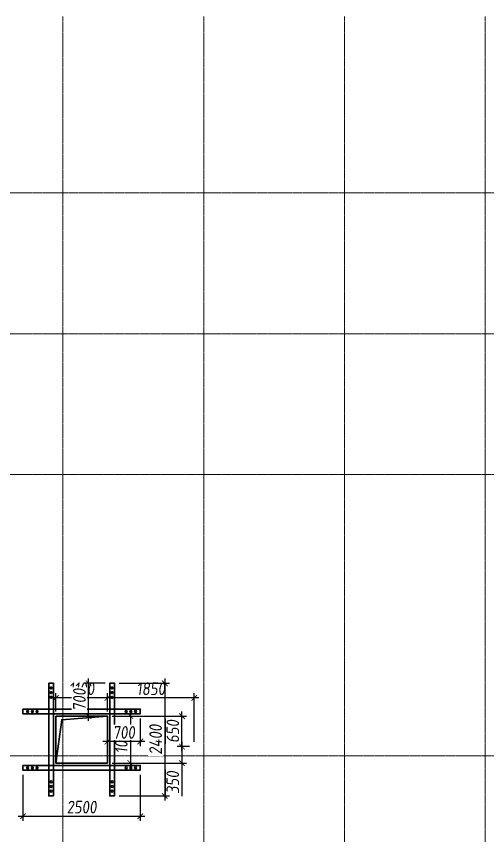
# Model space of a CAD drawing. Header units: millimetres. Extents: x -233751 to 529254, y -907864 to 285890.
# Drawn here: x -210224 to -200183, y -83096 to -65637 of the extents above; entities that cross this region are included whole.
import ezdxf

# ---------------------------------------------------------------- set-up
doc = ezdxf.new("R2010")
doc.units = ezdxf.units.MM
doc.linetypes.add('осевая', pattern=[2, 1.25, -0.25, 0.25, -0.25])
doc.layers.get('0').update_dxf_attribs({"lineweight": 30})
doc.layers.get('Defpoints').update_dxf_attribs({"lineweight": 0})
for name, color, linetype, lineweight in [('КР_Металл', 3, 'Continuous', 30), ('КР_Новые отверстия', 5, 'Continuous', 30), ('КР_Оси', 7, 'Continuous', 5), ('КР_Размеры отверстия', 7, 'Continuous', 5), ('КР_Размеры усиление', 1, 'Continuous', 5)]:
    doc.layers.add(name, color=color, linetype=linetype, lineweight=lineweight)
doc.styles.add('ISOCPEUR', font='isocpeur.ttf', dxfattribs={"width": 0.85, "oblique": 7})
doc.dimstyles.new('R_100', dxfattribs={"dimtxt": 270, "dimasz": 120, "dimexe": 100, "dimexo": 100, "dimgap": 60, "dimtad": 1, "dimdec": 0, "dimrnd": 5, "dimzin": 0, "dimdsep": 46, "dimtxsty": 'ISOCPEUR', "dimblk": 'ARCHTICK', "dimcen": 0, "dimdle": 100, "dimclrd": 256, "dimclre": 256, "dimclrt": 256, "dimadec": 0, "dimazin": 0, "dimtfac": 2, "dimtdec": 0, "dimtmove": 0, "dimatfit": 3, "dimfxl": 1, "dimtvp": 3, "dimtfill": 1, "dimtolj": 1, "dimtzin": 0, "dimarcsym": 0})

# ---------------------------------------------------------------- blocks, each defined once
blk = doc.blocks.new('*U2188')
at = {"color": 0, "linetype": 'ByBlock', "lineweight": -2, "ltscale": 10}
blk.add_line((0, 0), (-71487, 0), dxfattribs=at)
blk = doc.blocks.new('*U2189')
at = {"color": 0, "linetype": 'ByBlock', "lineweight": -2, "ltscale": 10}
blk.add_line((0, 0), (-71487, 0), dxfattribs=at)
blk = doc.blocks.new('*U2190')
at = {"color": 0, "linetype": 'ByBlock', "lineweight": -2, "ltscale": 10}
blk.add_line((0, 0), (-71487, 0), dxfattribs=at)
blk = doc.blocks.new('*U2191')
at = {"color": 0, "linetype": 'ByBlock', "lineweight": -2, "ltscale": 10}
blk.add_line((0, 0), (-71487, 0), dxfattribs=at)
blk = doc.blocks.new('*U2195')
at = {"color": 0, "linetype": 'ByBlock', "lineweight": -2, "ltscale": 10}
blk.add_line((0, 0), (0, -53278), dxfattribs=at)
blk = doc.blocks.new('*U2196')
at = {"color": 0, "linetype": 'ByBlock', "lineweight": -2, "ltscale": 10}
blk.add_line((0, 0), (0, -53278), dxfattribs=at)
blk = doc.blocks.new('*U2197')
at = {"color": 0, "linetype": 'ByBlock', "lineweight": -2, "ltscale": 10}
blk.add_line((0, 0), (0, -53278), dxfattribs=at)
blk = doc.blocks.new('*U2198')
at = {"color": 0, "linetype": 'ByBlock', "lineweight": -2, "ltscale": 10}
blk.add_line((0, 0), (0, -53278), dxfattribs=at)
blk = doc.blocks.new('_ArchTick')
at = {"color": 0, "linetype": 'ByBlock', "const_width": 0.15}
blk.add_lwpolyline([(-0.5, -0.5), (0.5, 0.5)], dxfattribs=at)
blk = doc.blocks.new('*D1207')
at = {"layer": 'Defpoints', "color": 0, "transparency": 16777216}
for p in [(-208284, -80550), (-208284, -81550), (-207794, -81550)]:
    blk.add_point(p, dxfattribs=at)
at = {"layer": 'КР_Размеры отверстия', "lineweight": -2, "transparency": 16777216}
for p, q in [((-207794, -80450), (-207794, -81650)), ((-208184, -80550), (-207694, -80550)), ((-208184, -81550), (-207694, -81550))]:
    blk.add_line(p, q, dxfattribs=at)
at = {"layer": 'КР_Размеры отверстия', "lineweight": -2, "transparency": 16777216, "xscale": 120, "yscale": 120, "zscale": 120}
for p, rotation in [((-207794, -80550), 90), ((-207794, -81550), 270)]:
    blk.add_blockref('_ArchTick', p, dxfattribs=dict(at, rotation=rotation))
at = {"layer": 'КР_Размеры отверстия', "transparency": 16777216, "insert": (-207989, -81050), "char_height": 270, "attachment_point": 5, "rotation": 90, "style": 'ISOCPEUR', "bg_fill": 3, "box_fill_scale": 1.1, "bg_fill_color": 256, "bg_fill_true_color": 13158600, "bg_fill_transparency": 0}
blk.add_mtext('\\A1;1000', dxfattribs=at)
blk = doc.blocks.new('*D1208')
at = {"layer": 'Defpoints', "color": 0, "transparency": 16777216}
for p in [(-208284, -80550), (-206434, -81199)]:
    blk.add_point(p, dxfattribs=at)
at = {"layer": 'КР_Размеры отверстия', "lineweight": -2, "transparency": 16777216}
for p, q in [((-206696, -81299), (-206696, -80450)), ((-208184, -80550), (-206596, -80550)), ((-206534, -81199), (-206796, -81199))]:
    blk.add_line(p, q, dxfattribs=at)
at = {"layer": 'КР_Размеры отверстия', "lineweight": -2, "transparency": 16777216, "xscale": 120, "yscale": 120, "zscale": 120}
for p, rotation in [((-206696, -80550), 90), ((-206696, -81199), 270)]:
    blk.add_blockref('_ArchTick', p, dxfattribs=dict(at, rotation=rotation))
at = {"layer": 'КР_Размеры отверстия', "transparency": 16777216, "insert": (-206891, -80875), "char_height": 270, "attachment_point": 5, "rotation": 90, "style": 'ISOCPEUR', "bg_fill": 3, "box_fill_scale": 1.1, "bg_fill_color": 256, "bg_fill_true_color": 13158600, "bg_fill_transparency": 0}
blk.add_mtext('\\A1;650', dxfattribs=at)
at = {"layer": 'Defpoints', "color": 0, "transparency": 16777216}
blk.add_point((-206696, -80550), dxfattribs=at)
blk = doc.blocks.new('*D1194')
at = {"layer": 'Defpoints', "color": 0, "transparency": 16777216}
for p in [(-206434, -81199), (-208284, -81550), (-206696, -81550)]:
    blk.add_point(p, dxfattribs=at)
at = {"layer": 'КР_Размеры отверстия', "lineweight": -2, "transparency": 16777216}
for p, q in [((-206696, -81099), (-206696, -81550)), ((-206534, -81199), (-206796, -81199)), ((-208184, -81550), (-206596, -81550)), ((-206696, -81550), (-206696, -82259))]:
    blk.add_line(p, q, dxfattribs=at)
at = {"layer": 'КР_Размеры отверстия', "lineweight": -2, "transparency": 16777216, "xscale": 120, "yscale": 120, "zscale": 120}
for p, rotation in [((-206696, -81199), 90), ((-206696, -81550), 270)]:
    blk.add_blockref('_ArchTick', p, dxfattribs=dict(at, rotation=rotation))
at = {"layer": 'КР_Размеры отверстия', "transparency": 16777216, "insert": (-206891, -81964), "char_height": 270, "attachment_point": 5, "rotation": 90, "style": 'ISOCPEUR', "bg_fill": 3, "box_fill_scale": 1.1, "bg_fill_color": 256, "bg_fill_true_color": 13158600, "bg_fill_transparency": 0}
blk.add_mtext('\\A1;350', dxfattribs=at)
blk = doc.blocks.new('*D1218')
at = {"layer": 'Defpoints', "color": 0, "transparency": 16777216}
for p in [(-208284, -80162), (-208284, -80549), (-206434, -81199)]:
    blk.add_point(p, dxfattribs=at)
at = {"layer": 'КР_Размеры отверстия', "lineweight": -2, "transparency": 16777216}
for p, q in [((-208284, -80449), (-208284, -80062)), ((-206434, -81099), (-206434, -80062)), ((-206334, -80162), (-208384, -80162))]:
    blk.add_line(p, q, dxfattribs=at)
at = {"layer": 'КР_Размеры отверстия', "lineweight": -2, "transparency": 16777216, "xscale": 120, "yscale": 120, "zscale": 120, "rotation": 180}
blk.add_blockref('_ArchTick', (-208284, -80162), dxfattribs=at)
at = {"layer": 'КР_Размеры отверстия', "lineweight": -2, "transparency": 16777216, "xscale": 120, "yscale": 120, "zscale": 120}
blk.add_blockref('_ArchTick', (-206434, -80162), dxfattribs=at)
at = {"layer": 'КР_Размеры отверстия', "transparency": 16777216, "insert": (-207359, -79967), "char_height": 270, "attachment_point": 5, "style": 'ISOCPEUR', "bg_fill": 3, "box_fill_scale": 1.1, "bg_fill_color": 256, "bg_fill_true_color": 13158600, "bg_fill_transparency": 0}
blk.add_mtext('\\A1;1850', dxfattribs=at)
blk = doc.blocks.new('*D1219')
at = {"layer": 'Defpoints', "color": 0, "transparency": 16777216}
for p in [(-209384, -80162), (-209384, -80550), (-208284, -80549)]:
    blk.add_point(p, dxfattribs=at)
at = {"layer": 'КР_Размеры отверстия', "lineweight": -2, "transparency": 16777216}
for p, q in [((-209384, -80450), (-209384, -80062)), ((-208284, -80449), (-208284, -80062)), ((-208184, -80162), (-209484, -80162))]:
    blk.add_line(p, q, dxfattribs=at)
at = {"layer": 'КР_Размеры отверстия', "lineweight": -2, "transparency": 16777216, "xscale": 120, "yscale": 120, "zscale": 120, "rotation": 180}
blk.add_blockref('_ArchTick', (-209384, -80162), dxfattribs=at)
at = {"layer": 'КР_Размеры отверстия', "lineweight": -2, "transparency": 16777216, "xscale": 120, "yscale": 120, "zscale": 120}
blk.add_blockref('_ArchTick', (-208284, -80162), dxfattribs=at)
at = {"layer": 'КР_Размеры отверстия', "transparency": 16777216, "insert": (-208834, -79967), "char_height": 270, "attachment_point": 5, "style": 'ISOCPEUR', "bg_fill": 3, "box_fill_scale": 1.1, "bg_fill_color": 256, "bg_fill_true_color": 13158600, "bg_fill_transparency": 0}
blk.add_mtext('\\A1;1100', dxfattribs=at)
blk = doc.blocks.new('*D1382')
at = {"layer": 'Defpoints', "color": 0, "transparency": 16777216}
for p in [(-210084, -81700), (-207584, -81700), (-207584, -82684)]:
    blk.add_point(p, dxfattribs=at)
at = {"layer": 'КР_Размеры усиление', "lineweight": -2, "transparency": 16777216}
for p, q in [((-210084, -81800), (-210084, -82784)), ((-207584, -81800), (-207584, -82784)), ((-210184, -82684), (-207484, -82684))]:
    blk.add_line(p, q, dxfattribs=at)
at = {"layer": 'КР_Размеры усиление', "lineweight": -2, "transparency": 16777216, "xscale": 120, "yscale": 120, "zscale": 120, "rotation": 180}
blk.add_blockref('_ArchTick', (-210084, -82684), dxfattribs=at)
at = {"layer": 'КР_Размеры усиление', "lineweight": -2, "transparency": 16777216, "xscale": 120, "yscale": 120, "zscale": 120}
blk.add_blockref('_ArchTick', (-207584, -82684), dxfattribs=at)
at = {"layer": 'КР_Размеры усиление', "transparency": 16777216, "insert": (-208834, -82489), "char_height": 270, "attachment_point": 5, "style": 'ISOCPEUR', "bg_fill": 3, "box_fill_scale": 1.1, "bg_fill_color": 256, "bg_fill_true_color": 13158600, "bg_fill_transparency": 0}
blk.add_mtext('\\A1;2500', dxfattribs=at)
blk = doc.blocks.new('*D1377')
at = {"layer": 'Defpoints', "color": 0, "transparency": 16777216}
blk.add_point((-207584, -80500), dxfattribs=at)
at = {"layer": 'КР_Размеры усиление', "lineweight": -2, "transparency": 16777216}
for p, q in [((-207584, -80600), (-207584, -81192)), ((-207484, -81092), (-208384, -81092)), ((-208284, -81149), (-208284, -81192))]:
    blk.add_line(p, q, dxfattribs=at)
at = {"layer": 'КР_Размеры усиление', "lineweight": -2, "transparency": 16777216, "xscale": 120, "yscale": 120, "zscale": 120, "rotation": 180}
blk.add_blockref('_ArchTick', (-208284, -81092), dxfattribs=at)
at = {"layer": 'КР_Размеры усиление', "lineweight": -2, "transparency": 16777216, "xscale": 120, "yscale": 120, "zscale": 120}
blk.add_blockref('_ArchTick', (-207584, -81092), dxfattribs=at)
at = {"layer": 'КР_Размеры усиление', "transparency": 16777216, "insert": (-207934, -80897), "char_height": 270, "attachment_point": 5, "style": 'ISOCPEUR', "bg_fill": 3, "box_fill_scale": 1.1, "bg_fill_color": 256, "bg_fill_true_color": 13158600, "bg_fill_transparency": 0}
blk.add_mtext('\\A1;700', dxfattribs=at)
at = {"layer": 'Defpoints', "color": 0, "transparency": 16777216}
for p in [(-208284, -81049), (-208284, -81092)]:
    blk.add_point(p, dxfattribs=at)
blk = doc.blocks.new('*D1378')
at = {"layer": 'Defpoints', "color": 0, "transparency": 16777216}
for p in [(-208234, -79850), (-208284, -80549)]:
    blk.add_point(p, dxfattribs=at)
at = {"layer": 'КР_Размеры усиление', "color": 3, "lineweight": -2, "transparency": 16777216}
for p, q in [((-208686, -80649), (-208686, -79750)), ((-208334, -79850), (-208786, -79850)), ((-208384, -80549), (-208786, -80549))]:
    blk.add_line(p, q, dxfattribs=at)
at = {"layer": 'КР_Размеры усиление', "color": 3, "lineweight": -2, "transparency": 16777216, "xscale": 120, "yscale": 120, "zscale": 120}
for p, rotation in [((-208686, -79850), 90), ((-208686, -80549), 270)]:
    blk.add_blockref('_ArchTick', p, dxfattribs=dict(at, rotation=rotation))
at = {"layer": 'КР_Размеры усиление', "color": 3, "transparency": 16777216, "insert": (-208881, -80200), "char_height": 270, "attachment_point": 5, "rotation": 90, "style": 'ISOCPEUR', "bg_fill": 3, "box_fill_scale": 1.1, "bg_fill_color": 256, "bg_fill_true_color": 13158600, "bg_fill_transparency": 0}
blk.add_mtext('\\A1;700', dxfattribs=at)
at = {"layer": 'Defpoints', "color": 0, "transparency": 16777216}
blk.add_point((-208686, -79850), dxfattribs=at)
blk = doc.blocks.new('*D1387')
at = {"layer": 'Defpoints', "color": 0, "transparency": 16777216}
for p in [(-208134, -79850), (-208134, -82250), (-207062, -82250)]:
    blk.add_point(p, dxfattribs=at)
at = {"layer": 'КР_Размеры усиление', "color": 3, "lineweight": -2, "transparency": 16777216}
for p, q in [((-207062, -79750), (-207062, -82350)), ((-208034, -79850), (-206962, -79850)), ((-208034, -82250), (-206962, -82250))]:
    blk.add_line(p, q, dxfattribs=at)
at = {"layer": 'КР_Размеры усиление', "color": 3, "lineweight": -2, "transparency": 16777216, "xscale": 120, "yscale": 120, "zscale": 120}
for p, rotation in [((-207062, -79850), 90), ((-207062, -82250), 270)]:
    blk.add_blockref('_ArchTick', p, dxfattribs=dict(at, rotation=rotation))
at = {"layer": 'КР_Размеры усиление', "color": 3, "transparency": 16777216, "insert": (-207257, -81050), "char_height": 270, "attachment_point": 5, "rotation": 90, "style": 'ISOCPEUR', "bg_fill": 3, "box_fill_scale": 1.1, "bg_fill_color": 256, "bg_fill_true_color": 13158600, "bg_fill_transparency": 0}
blk.add_mtext('\\A1;2400', dxfattribs=at)

msp = doc.modelspace()

# ---------------------------------------------------------------- linework, layer by layer
at = {"layer": 'КР_Металл', "color": 1}
for centre in [(-209983.9, -80449.6), (-209883.9, -80449.6), (-209783.9, -80449.6), (-209983.9, -81649.6), (-209883.9, -81649.6), (-209783.9, -81649.6)]:
    msp.add_circle(centre, 20, dxfattribs=at)
at = {"layer": 'КР_Новые отверстия'}
msp.add_lwpolyline([(-209383.9, -80549.4), (-208283.9, -80549.4), (-208283.9, -81549.3), (-209383.9, -81549.3)], close=True, dxfattribs=at)
msp.add_lwpolyline([(-209383.9, -81549.3), (-209258.5, -80628.4), (-208289.4, -80549.4)], dxfattribs=at)

# ---------------------------------------------------------------- block references
at = {"layer": 'КР_Оси', "linetype": 'осевая'}
for name, p in [('*U2195', (-209232.7, -65636.9)), ('*U2196', (-206232.7, -65636.9)), ('*U2197', (-203232.7, -65636.9)), ('*U2198', (-200232.7, -65636.9)), ('*U2191', (-150104.3, -69399.3)), ('*U2190', (-150104.3, -72399.3)), ('*U2189', (-150104.3, -75399.3)), ('*U2188', (-150104.3, -81399.3))]:
    msp.add_blockref(name, p, dxfattribs=at)

# ---------------------------------------------------------------- next in the draw order: dimensions: what is measured, and where the dimension line sits
at = {"layer": 'КР_Размеры отверстия'}
dim = msp.add_linear_dim(base=(-207794, -81549.6), p1=(-208283.9, -80549.7), p2=(-208283.9, -81549.6), angle=90, dimstyle='R_100', override={"dimpost": '\\X'}, dxfattribs=at)
dim.commit()
dim.dimension.update_dxf_attribs({"geometry": '*D1207', "text_midpoint": (-207989, -81049.7)})

# ---------------------------------------------------------------- next in the draw order: dimensions: what is measured, and where the dimension line sits
dim = msp.add_linear_dim(base=(-206696, -80549.7), p1=(-206433.9, -81199.3), p2=(-208283.9, -80549.7), angle=90, dimstyle='R_100', override={"dimpost": '\\X'}, dxfattribs=at)
dim.commit()
dim.dimension.update_dxf_attribs({"geometry": '*D1208', "text_midpoint": (-206891, -80874.5)})

# ---------------------------------------------------------------- next in the draw order: dimensions: what is measured, and where the dimension line sits
dim = msp.add_linear_dim(base=(-206696, -81549.6), p1=(-206433.9, -81199.3), p2=(-208283.9, -81549.6), angle=90, dimstyle='R_100', override={"dimpost": '\\X'}, dxfattribs=at)
dim.commit()
dim.dimension.update_dxf_attribs({"geometry": '*D1194', "text_midpoint": (-206891, -81964.2)})

# ---------------------------------------------------------------- next in the draw order: linework, layer by layer
at = {"layer": 'КР_Металл', "color": 1}
msp.add_lwpolyline([(-210083.9, -81599.6), (-210083.9, -81699.6), (-207583.9, -81699.6), (-207583.9, -81599.6)], close=True, dxfattribs=at)
for centre in [(-207883.9, -81649.6), (-207783.9, -81649.6), (-207683.9, -81649.6)]:
    msp.add_circle(centre, 20, dxfattribs=at)

# ---------------------------------------------------------------- next in the draw order: dimensions: what is measured, and where the dimension line sits
at = {"layer": 'КР_Размеры отверстия'}
dim = msp.add_linear_dim(base=(-208283.9, -80161.8), p1=(-206433.9, -81199.3), p2=(-208283.9, -80549.4), dimstyle='R_100', override={"dimpost": '\\X'}, dxfattribs=at)
dim.commit()
dim.dimension.update_dxf_attribs({"geometry": '*D1218', "text_midpoint": (-207358.9, -79966.8)})

# ---------------------------------------------------------------- next in the draw order: linework, layer by layer
at = {"layer": 'КР_Металл', "color": 1}
for centre in [(-207883.9, -80449.6), (-207783.9, -80449.6), (-207683.9, -80449.6)]:
    msp.add_circle(centre, 20, dxfattribs=at)

# ---------------------------------------------------------------- next in the draw order: dimensions: what is measured, and where the dimension line sits
at = {"layer": 'КР_Размеры отверстия'}
dim = msp.add_linear_dim(base=(-209383.9, -80161.8), p1=(-208283.9, -80549.4), p2=(-209383.9, -80549.7), dimstyle='R_100', override={"dimpost": '\\X'}, dxfattribs=at)
dim.commit()
dim.dimension.update_dxf_attribs({"geometry": '*D1219', "text_midpoint": (-208833.9, -79966.8)})
at = {"layer": 'КР_Размеры усиление'}
dim = msp.add_linear_dim(base=(-207583.9, -82684.2), p1=(-210083.9, -81699.6), p2=(-207583.9, -81699.6), dimstyle='R_100', override={"dimpost": '\\X'}, dxfattribs=at)
dim.commit()
dim.dimension.update_dxf_attribs({"geometry": '*D1382', "text_midpoint": (-208833.9, -82489.2)})

# ---------------------------------------------------------------- next in the draw order: linework, layer by layer
at = {"layer": 'КР_Металл'}
for points in [[(-209533.9, -79849.1), (-209433.9, -79849.1), (-209433.9, -82249.7), (-209533.9, -82249.7)], [(-208133.9, -79849.7), (-208233.9, -79849.7), (-208233.9, -82250.3), (-208133.9, -82250.3)]]:
    msp.add_lwpolyline(points, close=True, dxfattribs=at)
at = {"layer": 'КР_Металл', "color": 1}
msp.add_lwpolyline([(-210083.9, -80399.6), (-210083.9, -80499.6), (-207583.9, -80499.6), (-207583.9, -80399.6)], close=True, dxfattribs=at)
at = {"layer": 'КР_Металл'}
for centre in [(-209483.9, -79949.1), (-208183.9, -79949.7), (-209483.9, -80049.1), (-209483.9, -80149.1), (-208183.9, -80049.7), (-208183.9, -80149.7), (-209483.9, -81949.7), (-209483.9, -82049.7), (-208183.9, -81950.3), (-208183.9, -82050.3), (-209483.9, -82149.7), (-208183.9, -82150.3)]:
    msp.add_circle(centre, 20, dxfattribs=at)

# ---------------------------------------------------------------- next in the draw order: dimensions: what is measured, and where the dimension line sits
at = {"layer": 'КР_Размеры усиление'}
dim = msp.add_linear_dim(base=(-208283.9, -81092.2), p1=(-207583.9, -80499.6), p2=(-208283.9, -81049.3), dimstyle='R_100', override={"dimpost": '\\X'}, dxfattribs=at)
dim.commit()
dim.dimension.update_dxf_attribs({"geometry": '*D1377', "text_midpoint": (-207933.9, -80897.2)})

# ---------------------------------------------------------------- next in the draw order: dimensions: what is measured, and where the dimension line sits
for base, p1, p2, picture, middle in [((-208685.8, -79849.7), (-208283.9, -80549.4), (-208233.9, -79849.7), '*D1378', (-208880.8, -80199.5)), ((-207062.1, -82250.3), (-208133.9, -79849.7), (-208133.9, -82250.3), '*D1387', (-207257.1, -81050))]:
    dim = msp.add_linear_dim(base=base, p1=p1, p2=p2, angle=90, dimstyle='R_100', override={"dimpost": '\\X', "dimclrd": 3, "dimclre": 3, "dimclrt": 3, "dimtmove": 1}, dxfattribs=at)
    dim.commit()
    dim.dimension.update_dxf_attribs({"geometry": picture, "text_midpoint": middle})

doc.saveas('drawing.dxf')
